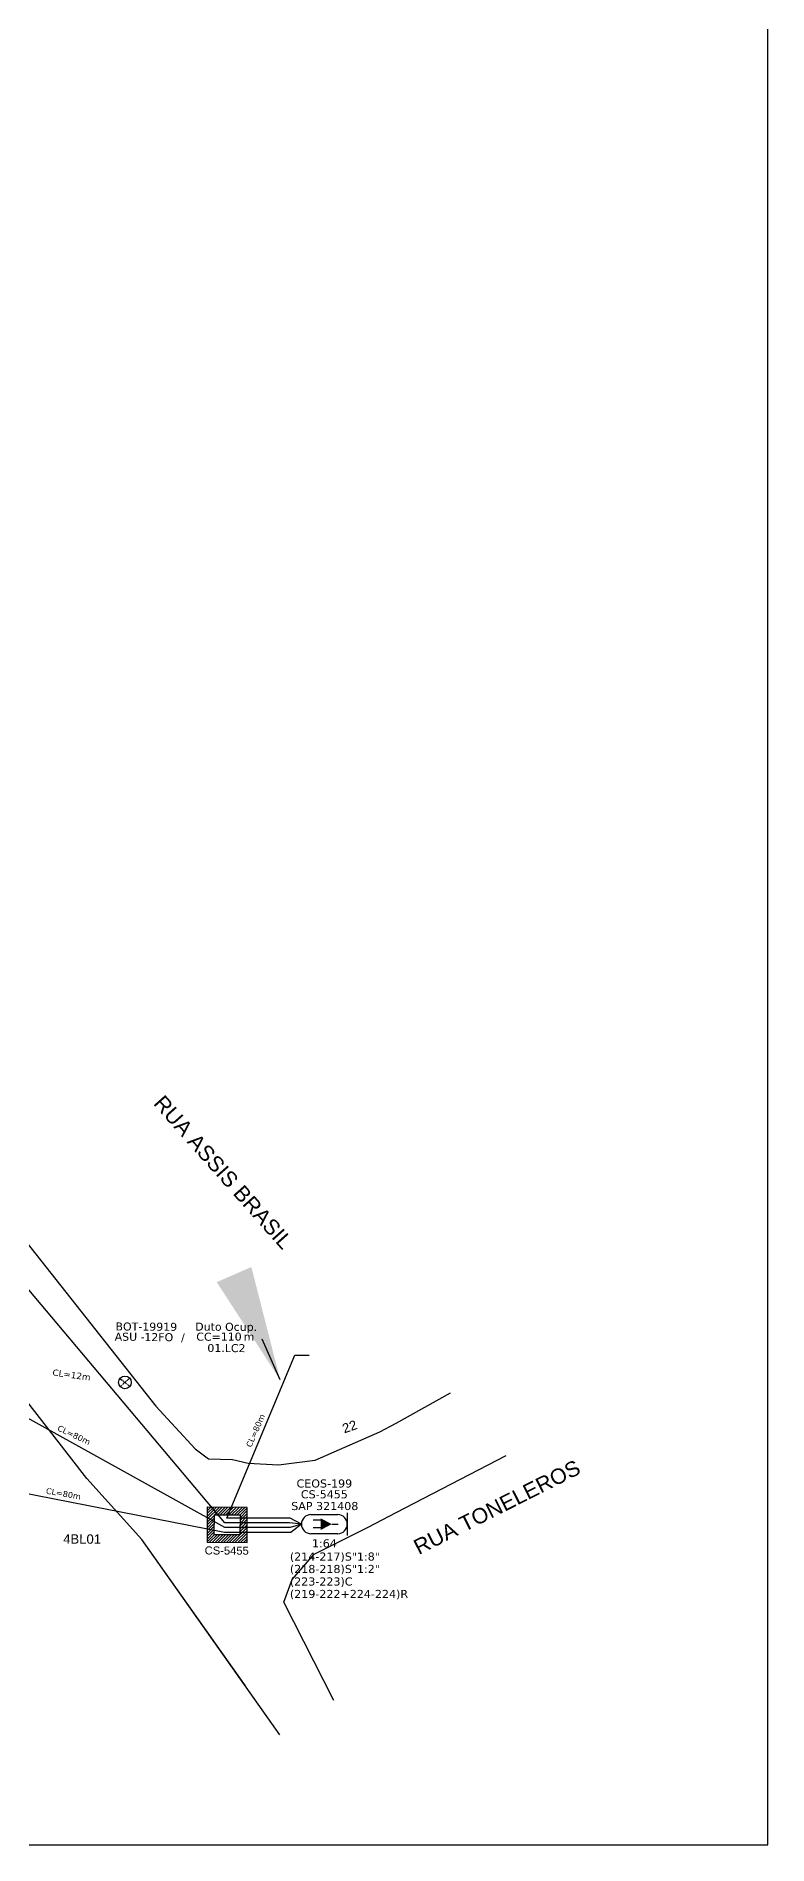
# Model space of a CAD drawing. Extents: x -89 to 1640, y 705 to 1299.
# Drawn here: x 590.2 to 749.2, y 705 to 1098.1 of the extents above; entities that cross this region are included whole.
import ezdxf
from ezdxf.enums import TextEntityAlignment as Align

# ---------------------------------------------------------------- set-up
doc = ezdxf.new("R2010")
doc.units = 0
doc.linetypes.add('PHANTOM2', pattern=[1.25, 0.625, -0.125, 0.125, -0.125, 0.125, -0.125])
for name, color, linetype in [('10.1-Caixas Subterrâneas', 5, 'Continuous'), ('10.4-Postes', 1, 'Continuous'), ('20.4-CEOS', 1, 'Continuous'), ('CAP a instalar', 1, 'Continuous'), ('DUVIDAS', 252, 'Continuous'), ('label_cabos', 7, 'Continuous'), ('MUB', 252, 'Continuous'), ('surveys', 7, 'Continuous')]:
    doc.layers.add(name, color=color, linetype=linetype)
doc.layers.add('Comprimeto de lance', color=7, linetype='Continuous', true_color=0xf7f7f7)
doc.styles.add('ARIAL', font='arial.ttf')
doc.styles.add('siredit', font='verdana.ttf')
doc.linetypes.add('FENCELINE1', pattern='A,0.25,-0.1,[133,ltypeshp.shx,S=0.1,R=0,X=-0.1,Y=0],-0.1,1', length=1.45)
doc.dimstyles.new('CC', dxfattribs={"dimtxt": 1, "dimasz": 2, "dimexe": 0.18, "dimexo": 0.0625, "dimgap": 0.09, "dimtad": 0, "dimdec": 0, "dimrnd": 1, "dimzin": 0, "dimdsep": 46, "dimtxsty": 'siredit', "dimblk": 'NONE', "dimcen": 0, "dimse1": 1, "dimse2": 1, "dimsd1": 1, "dimsd2": 1, "dimclrt": 7, "dimadec": 0, "dimazin": 0, "dimtfac": 1, "dimtdec": 0, "dimtofl": 0, "dimtmove": 0, "dimatfit": 3, "dimfxl": 0, "dimtolj": 1, "dimtzin": 0, "dimarcsym": 0})

# ---------------------------------------------------------------- blocks, each defined once
blk = doc.blocks.new('*X65')
at = {"color": 0, "linetype": 'Continuous'}
for p, q in [((-1.25, 0.34099), (-0.49099, 1.1)), ((-1.25, 0.517767), (-0.667767, 1.1)), ((-1.25, 0.694544), (-0.844544, 1.1)), ((-1.25, 0.87132), (-1.02132, 1.1)), ((-1.25, 1.048097), (-1.198097, 1.1)), ((-1.25, 0.164214), (-0.8035, 0.610714)), ((-1.25, -0.012563), (-0.8035, 0.433937)), ((-1.25, -0.18934), (-0.8035, 0.25716)), ((-1.25, -0.366117), (-0.8035, 0.080383)), ((-0.789214, 0.625), (-0.314214, 1.1)), ((-0.612437, 0.625), (-0.137437, 1.1)), ((-0.43566, 0.625), (0.03934, 1.1)), ((-0.258883, 0.625), (0.216117, 1.1)), ((-0.082107, 0.625), (0.392893, 1.1)), ((0.09467, 0.625), (0.56967, 1.1)), ((0.271447, 0.625), (0.746447, 1.1)), ((0.448223, 0.625), (0.923223, 1.1)), ((0.625, 0.625), (1.1, 1.1)), ((0.801777, 0.625), (1.25, 1.073223)), ((0.8035, 0.449947), (1.25, 0.896447)), ((0.8035, 0.27317), (1.25, 0.71967)), ((0.8035, 0.096393), (1.25, 0.542893)), ((0.8035, -0.080383), (1.25, 0.366117)), ((0.8035, -0.25716), (1.25, 0.18934)), ((0.8035, -0.433937), (1.25, 0.012563)), ((-1.25, -0.542893), (-0.8035, -0.096393)), ((-1.25, -0.71967), (-0.8035, -0.27317)), ((-1.25, -0.896447), (-0.8035, -0.449947)), ((-1.25, -1.073223), (-0.801777, -0.625)), ((-1.1, -1.1), (-0.625, -0.625)), ((-0.923223, -1.1), (-0.448223, -0.625)), ((-0.746447, -1.1), (-0.271447, -0.625)), ((-0.56967, -1.1), (-0.09467, -0.625)), ((-0.392893, -1.1), (0.082107, -0.625)), ((-0.216117, -1.1), (0.258883, -0.625)), ((-0.03934, -1.1), (0.43566, -0.625)), ((0.137437, -1.1), (0.612437, -0.625)), ((0.314214, -1.1), (0.789214, -0.625)), ((0.49099, -1.1), (1.25, -0.34099)), ((0.667767, -1.1), (1.25, -0.517767)), ((0.8035, -0.610714), (1.25, -0.164214)), ((0.844544, -1.1), (1.25, -0.694544)), ((1.02132, -1.1), (1.25, -0.87132)), ((1.198097, -1.1), (1.25, -1.048097))]:
    blk.add_line(p, q, dxfattribs=at)
blk = doc.blocks.new('MANHOLE_MQ')
at = {"color": 0, "linetype": 'Continuous'}
for p, q in [((0.00000623, 0.00000569), (-0.00000627, 0.00000569)), ((-0.00000627, 0.00000569), (-0.00000627, -0.00000531)), ((0.00000623, -0.00000531), (0.00000623, 0.00000569)), ((-0.00000404, 0.00000331), (0.00000399, 0.00000331)), ((-0.00000404, -0.00000294), (-0.00000404, 0.00000331)), ((0.00000399, 0.00000331), (0.00000399, -0.00000294)), ((-0.00000627, -0.00000531), (0.00000623, -0.00000531)), ((0.00000399, -0.00000294), (-0.00000404, -0.00000294)), ((0.00000399, -0.00000294), (0.00000399, -0.00000294))]:
    blk.add_line(p, q, dxfattribs=at)
at = {"color": 0, "linetype": 'Continuous', "xscale": 5e-06, "yscale": 5e-06, "zscale": 1e-05}
blk.add_blockref('*X65', (-0.00000002, 0.00000019), dxfattribs=at)
blk = doc.blocks.new('Inst CB DT OCUP CFOA-SM-ASU-120-S-12')
at = {"layer": 'label_cabos', "color": 0, "style": 'siredit'}
for tag, flags, p in [('ID_ATIVIDADE', 3, (1.31, 2.67)), ('FATOR', 1, (11.56, 2.55))]:
    blk.add_attdef(tag, text='', height=1, rotation=359.69, dxfattribs=dict(at, flags=flags)).set_placement(p, align=Align.MIDDLE_CENTER)
for tag, p in [('TIPO_CABO', (1.26, 0)), ('DESTINO_CABO', (3.13, 1.26)), ('CABO', (4.69, -0.05)), ('/', (7.71, -0.05)), ('LANCE', (10.91, 0)), ('TIPO_CABO', (13.11, 1.24)), ('UND', (15.96, 0)), ('FID', (13.15, -1.41))]:
    blk.add_attdef(tag, text='', height=1, rotation=359.69, dxfattribs=at).set_placement(p, align=Align.MIDDLE_CENTER)
blk.add_attdef('QTDE', (12.43, -0.47), '', height=1, rotation=359.69, dxfattribs=at)
blk = doc.blocks.new('_None')
blk = doc.blocks.new('*U84')
at = {"layer": '20.4-CEOS', "color": 7, "style": 'siredit'}
for tag, p in [('FIBRAS_SPLITTER', (0, 0)), ('FIBRAS_TOP_C', (0, -4.13)), ('RESERVA_FINAIS', (0, -5.46))]:
    blk.add_attdef(tag, p, '', height=1.01, dxfattribs=at)
for tag, p, flags in [('ID_ATIVIDADE', (0, -6.77), 3), ('QTDE', (0, -9.4), 1), ('FATOR', (0, -8.09), 1), ('FID', (0, -10.71), 1)]:
    blk.add_attdef(tag, p, '', height=1.01, dxfattribs=dict(at, flags=flags))
blk = doc.blocks.new('*U86')
at = {"layer": '20.4-CEOS', "color": 7, "style": 'siredit'}
blk.add_attdef('FIBRAS_SPLITTER', (0, 0), '', height=1.01, dxfattribs=at)
for tag, p, flags in [('ID_ATIVIDADE', (0, -1.48), 3), ('FATOR', (0, -2.79), 1), ('QTDE', (0, -4.11), 1), ('FID', (0, -5.42), 1)]:
    blk.add_attdef(tag, p, '', height=1.01, dxfattribs=dict(at, flags=flags))

msp = doc.modelspace()

# ---------------------------------------------------------------- linework, layer by layer
msp.add_lwpolyline([(-89.32, 705.02), (749.25, 705.02), (749.25, 1299.02), (-89.32, 1299.02), (-89.32, 705.02)])
at = {"layer": '10.4-Postes', "color": 1, "linetype": 'PHANTOM2'}
for points in [[(608.38, 806.41), (610.54, 804.65)], [(610.48, 806.47), (608.44, 804.58)]]:
    msp.add_lwpolyline(points, dxfattribs=at)
at = {"layer": '10.4-Postes', "color": 1}
msp.add_circle((609.46, 805.53), 1.39, dxfattribs=at)
at = {"layer": '20.4-CEOS', "color": 5}
for p, q in [((649.92, 776.79), (655.74, 776.79)), ((655.74, 772.64), (649.92, 772.64))]:
    msp.add_line(p, q, dxfattribs=at)
for points in [[(652.14, 775.62), (650.38, 775.62)], [(654.43, 774.72), (655.83, 774.72)], [(657.81, 777.21), (657.81, 772.22)], [(652.14, 773.89), (650.38, 773.89)]]:
    msp.add_lwpolyline(points, dxfattribs=at)
msp.add_lwpolyline([(654.43, 774.72, 0, 2.56, 0), (652.03, 774.72, 2.56, 2.56, 0)], format="xyseb", dxfattribs=at)
for centre, start, end in [((649.92, 774.72), 90, 270), ((655.74, 774.72), 270, 90)]:
    msp.add_arc(centre, 2.07, start, end, dxfattribs=at)
at = {"layer": 'CAP a instalar', "color": 5, "linetype": 'FENCELINE1', "ltscale": 5}
msp.add_lwpolyline([(647.85, 774.72), (645.22, 775.03), (631.21, 775.03), (553.54, 867.13), (553.54, 867.13)], dxfattribs=at)
at = {"layer": 'CAP a instalar', "color": 252, "linetype": 'FENCELINE1', "ltscale": 5}
for points in [[(647.85, 774.72), (645.36, 773.98), (631.21, 773.98), (562.28, 812.15), (558.89, 812.15)], [(647.85, 774.72), (645.57, 772.94), (631.1, 772.94), (571.53, 784.6), (568.96, 784.6)]]:
    msp.add_lwpolyline(points, dxfattribs=at)
at = {"layer": 'CAP a instalar', "color": 7, "linetype": 'FENCELINE1', "ltscale": 5}
msp.add_lwpolyline([(647.85, 774.72), (645.36, 776.01), (631.65, 776.01), (646.42, 811.45), (649.5, 811.46)], dxfattribs=at)
at = {"layer": 'DUVIDAS'}
for points in [[(635.65, 739.56), (613.11, 771.42), (601.21, 784.62), (370.42, 1081.82), (367.82, 1088.37), (363.69, 1099.13), (365.56, 1104.29), (371.1, 1113.08), (389.83, 1130.25)], [(398.89, 1120.05), (385.82, 1108.92), (383.45, 1106.07), (383.24, 1102.5), (384.8, 1093.3), (616.18, 800.38), (624.75, 791.11), (627.67, 788.92), (632.84, 788.78), (636.26, 787.97), (642.86, 787.59), (650.82, 788.63), (664.92, 794.75), (668.45, 796.7)], [(398.89, 1120.05), (385.82, 1108.92), (383.45, 1106.07), (383.24, 1102.5), (384.8, 1093.3), (616.18, 800.38), (624.75, 791.11), (627.67, 788.92), (632.84, 788.78), (636.26, 787.97), (642.86, 787.59), (650.82, 788.63), (664.92, 794.75), (668.45, 796.7)], [(668.45, 796.7), (680.28, 803.23)], [(668.45, 777.22), (692.37, 789.62)]]:
    msp.add_lwpolyline(points, dxfattribs=at)
at = {"layer": 'MUB'}
for points in [[(643.18, 728.91), (613.11, 771.42), (601.21, 784.62), (370.42, 1081.82), (367.82, 1088.37), (363.69, 1099.13), (365.56, 1104.29), (371.1, 1113.08), (389.83, 1130.25)], [(668.45, 796.7), (680.28, 803.23)], [(668.45, 777.22), (692.37, 789.62)], [(654.86, 736.39), (643.99, 757.76), (645.84, 762.72), (650.61, 768.21), (662.37, 774.07), (668.45, 777.22)]]:
    msp.add_lwpolyline(points, dxfattribs=at)

# ---------------------------------------------------------------- block references
at = {"layer": '10.1-Caixas Subterrâneas', "color": 30, "xscale": 695190.33545904, "yscale": 695190.3354590397, "zscale": 695190.3354590395, "rotation": 179.6335152884047}
msp.add_blockref('MANHOLE_MQ', (631.68, 774.7), dxfattribs=at)
at = {"layer": '20.4-CEOS', "color": 5, "lineweight": 0}
ref = msp.add_blockref('*U84', (645.33, 766.8), dxfattribs=dict(at, xscale=1.739130434782609, yscale=1.739130434782609, zscale=1.739130434782609))
ref.add_attrib('FIBRAS_SPLITTER', '(214-217)S"1:8"', (645.33, 766.8), dxfattribs={"color": 5, "height": 1.756, "style": 'siredit'})
ref.add_attrib('FIBRAS_TOP_C', '(223-223)C', (645.33, 761.38), dxfattribs={"color": 5, "height": 1.756, "style": 'siredit'})
ref.add_attrib('RESERVA_FINAIS', '(219-222+224-224)R', (645.33, 758.67), dxfattribs={"color": 5, "height": 1.756, "style": 'siredit'})
ref = msp.add_blockref('*U86', (645.33, 764.1), dxfattribs=dict(at, xscale=1.739130434782609, yscale=1.739130434782609, zscale=1.739130434782609))
ref.add_attrib('FIBRAS_SPLITTER', '(218-218)S"1:2"', (645.33, 764.1), dxfattribs={"color": 5, "height": 1.756, "style": 'siredit'})
at = {"layer": 'label_cabos', "color": 0, "lineweight": 0}
ref = msp.add_blockref('Inst CB DT OCUP CFOA-SM-ASU-120-S-12', (608.68, 815.45), dxfattribs=dict(at, xscale=1.739130434782609, yscale=1.739130434782609, zscale=1.739130434782609))
ref.add_attrib('DESTINO_CABO', 'BOT-19919', dxfattribs={"color": 0, "height": 1.739, "rotation": 359.69, "style": 'siredit'}).set_placement((614.12, 817.65), align=Align.MIDDLE_CENTER)
ref.add_attrib('CABO', '12FO', dxfattribs={"color": 0, "height": 1.739, "rotation": 359.69, "style": 'siredit'}).set_placement((616.83, 815.36), align=Align.MIDDLE_CENTER)
ref.add_attrib('TIPO_CABO', 'Duto Ocup.', dxfattribs={"color": 0, "height": 1.739, "rotation": 359.69, "style": 'siredit'}).set_placement((631.48, 817.62), align=Align.MIDDLE_CENTER)
ref.add_attrib('/', '/', dxfattribs={"color": 0, "height": 1.74, "rotation": 359.69, "style": 'siredit'}).set_placement((622.09, 815.36), align=Align.MIDDLE_CENTER)
ref.add_attrib('TIPO_CABO', 'ASU - ', dxfattribs={"color": 0, "height": 1.739, "rotation": 359.69, "style": 'siredit'}).set_placement((610.87, 815.45), align=Align.MIDDLE_CENTER)
ref.add_attrib('FID', '01.LC2', dxfattribs={"color": 0, "height": 1.739, "rotation": 359.69, "style": 'siredit'}).set_placement((631.54, 812.99), align=Align.MIDDLE_CENTER)
ref.add_attrib('LANCE', 'CC=', dxfattribs={"color": 0, "height": 1.739, "rotation": 359.69, "style": 'siredit'}).set_placement((627.65, 815.46), align=Align.MIDDLE_CENTER)
ref.add_attrib('QTDE', '110', (630.29, 814.63), dxfattribs={"color": 0, "height": 1.739, "rotation": 359.69, "style": 'siredit'})
ref.add_attrib('UND', 'm', dxfattribs={"color": 0, "height": 1.74, "rotation": 359.69, "style": 'siredit'}).set_placement((636.44, 815.46), align=Align.MIDDLE_CENTER)

# ---------------------------------------------------------------- texts
at = {"layer": '10.1-Caixas Subterrâneas', "color": 30, "style": 'ARIAL'}
msp.add_text('CS-5455', height=1.739, rotation=359.6335, dxfattribs=at).set_placement((626.8, 768.14))
at = {"layer": '20.4-CEOS', "color": 5, "lineweight": 0, "style": 'siredit'}
for s, p in [('CEOS-199', (652.83, 784.44)), ('SAP 321408', (652.92, 779.54)), ('CS-5455', (652.83, 782.09)), ('1:64', (652.83, 771.43))]:
    msp.add_text(s, height=1.756, dxfattribs=at).set_placement(p, align=Align.TOP_CENTER)
at = {"layer": 'Comprimeto de lance', "ltscale": 0.5, "attachment_point": 5, "style": 'siredit'}
for s, insert, char_height, width, rotation in [('\\A1;CL=12m', (597.86, 807.15), 1.4, 16.7995, 352.2296), ('\\A1;CL=80m', (637.87, 795.05), 1.288, 15.4593, 66.3766), ('\\A1;CL=80m', (598.39, 794.09), 1.288, 15.4593, 334.8558), ('\\A1;CL=80m', (596.1, 781.33), 1.288, 15.4593, 349.984)]:
    msp.add_mtext(s, dxfattribs=dict(at, insert=insert, char_height=char_height, width=width, rotation=rotation))
at = {"layer": 'surveys', "style": 'ARIAL'}
for s, rotation, p in [('RUA ASSIS BRASIL', 311.5332, (615.49, 866.06)), ('RUA TONELEROS', 26.7408, (673.34, 767.99))]:
    msp.add_text(s, height=3.3261, rotation=rotation, dxfattribs=at).set_placement(p)
for s, rotation, p in [('22', 19.3969, (658.32, 795.92)), ('4BL01', 359.6278, (600.16, 771.49))]:
    msp.add_text(s, height=2.035, rotation=rotation, dxfattribs=at).set_placement(p, align=Align.MIDDLE_CENTER)

# ---------------------------------------------------------------- leaders
at = {"layer": 'label_cabos'}
msp.add_leader([(643.23, 806.07), (639.34, 814.94)], dimstyle='CC', override={"dimasz": 25, "dimgap": 0.09, "dimtad": 0}, dxfattribs=at)

doc.saveas('drawing.dxf')
